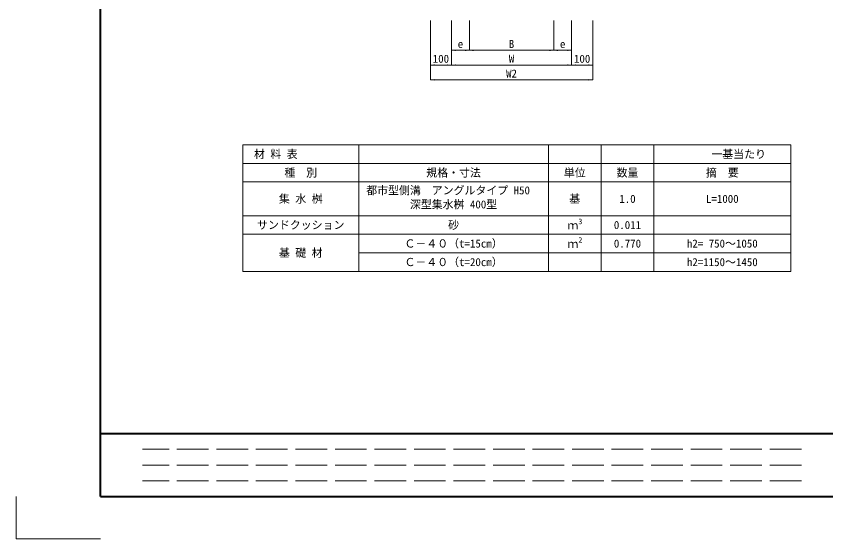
# Model space of a CAD drawing. Units: millimetres at full size. Extents: x 87398 to 114821, y -118528 to -105583.
# Drawn here: x 97332 to 101173, y -118528 to -116050 of the extents above; entities that cross this region are included whole.
import ezdxf
from ezdxf.enums import TextEntityAlignment as Align

# ---------------------------------------------------------------- set-up
doc = ezdxf.new("R2010")
doc.units = ezdxf.units.MM
doc.header["$LTSCALE"] = 25
doc.linetypes.add('DASHED', pattern=[7.5, 6, -1.5])
for name, color, linetype, lineweight in [('Defpoints_2', 8, 'Continuous', 0), ('図枠', 7, 'Continuous', 5), ('寸法・材料表', 7, 'Continuous', 13), ('寸法線', 7, 'Continuous', 13)]:
    doc.layers.add(name, color=color, linetype=linetype, lineweight=lineweight)
doc.styles.add('ＭＳ ゴシック', font='')
doc.styles.get('ＭＳ ゴシック').set_extended_font_data('MS Gothic')

# ---------------------------------------------------------------- blocks, each defined once
blk = doc.blocks.new('filled_arrow')
at = {"color": 0, "linetype": 'Continuous', "lineweight": -2}
blk.add_solid([(7.5, 1.25), (0, 0), (7.5, -1.25)], dxfattribs=at)

msp = doc.modelspace()

# ---------------------------------------------------------------- linework, layer by layer
at = {"layer": 'Defpoints_2'}
for p, q in [((98406.7, -116659.88), (101006.7, -116659.88)), ((98406.7, -116659.88), (98406.7, -116747.88)), ((98956.7, -116659.88), (98956.7, -116747.88)), ((99856.7, -116659.88), (99856.7, -116747.88)), ((100106.7, -116659.88), (100106.7, -116747.88)), ((100356.7, -116659.88), (100356.7, -116747.88)), ((101006.7, -116659.88), (101006.7, -116747.88)), ((99856.7, -117171.88), (100356.7, -117171.88))]:
    msp.add_line(p, q, dxfattribs=at)
at = {"layer": 'Defpoints_2', "color": 1, "lineweight": 13}
for p, q in [((97331.7, -118328.12), (97331.7, -118528.12)), ((97331.7, -118528.12), (97731.7, -118528.12))]:
    msp.add_line(p, q, dxfattribs=at)
at = {"layer": '図枠', "lineweight": 40}
for p, q in [((97731.7, -118328.12), (97731.7, -112788.12)), ((97731.7, -118028.12), (105531.7, -118028.12)), ((97731.7, -118328.12), (105531.7, -118328.12))]:
    msp.add_line(p, q, dxfattribs=at)
at = {"layer": '図枠', "linetype": 'DASHED', "lineweight": 9}
for p, q in [((101056.7, -118103.12), (97931.7, -118103.12)), ((101056.7, -118178.12), (97931.7, -118178.12)), ((101056.7, -118253.12), (97931.7, -118253.12))]:
    msp.add_line(p, q, dxfattribs=at)
at = {"layer": '寸法・材料表'}
for p, q in [((98406.7, -116747.88), (101006.7, -116747.88)), ((98406.7, -116747.88), (98406.7, -117259.88)), ((98956.7, -116747.88), (98956.7, -117259.88)), ((99856.7, -116747.88), (99856.7, -117259.88)), ((100106.7, -116747.88), (100106.7, -117259.88)), ((100356.7, -116747.88), (100356.7, -117259.88)), ((101006.7, -116747.88), (101006.7, -117259.88)), ((98406.7, -116835.88), (101006.7, -116835.88)), ((98406.7, -116995.88), (101006.7, -116995.88)), ((98406.7, -117083.88), (101006.7, -117083.88)), ((98956.7, -117171.88), (99856.7, -117171.88)), ((100356.7, -117171.88), (101006.7, -117171.88)), ((98406.7, -117259.88), (101006.7, -117259.88))]:
    msp.add_line(p, q, dxfattribs=at)
at = {"layer": '寸法線'}
for p, q in [((99296.7, -116069.63), (99296.7, -116281.42)), ((99296.7, -116069.63), (99296.7, -116351.42)), ((99396.7, -116069.63), (99396.7, -116211.42)), ((99396.7, -116069.63), (99396.7, -116281.42)), ((99396.7, -116069.63), (99396.7, -116281.42)), ((99481.7, -116069.63), (99481.7, -116211.42)), ((99481.7, -116069.63), (99481.7, -116211.42)), ((99881.7, -116069.63), (99881.7, -116211.42)), ((99881.7, -116069.63), (99881.7, -116211.42)), ((99966.7, -116069.63), (99966.7, -116211.42)), ((99966.7, -116069.63), (99966.7, -116281.42)), ((99966.7, -116069.63), (99966.7, -116281.42)), ((100066.7, -116069.63), (100066.7, -116281.42)), ((100066.7, -116069.63), (100066.7, -116351.42)), ((99396.7, -116211.42), (99481.7, -116211.42)), ((99481.7, -116211.42), (99881.7, -116211.42)), ((99881.7, -116211.42), (99966.7, -116211.42)), ((99396.7, -116281.42), (99296.7, -116281.42)), ((99396.7, -116281.42), (99966.7, -116281.42)), ((99966.7, -116281.42), (100066.7, -116281.42)), ((99296.7, -116351.42), (100066.7, -116351.42))]:
    msp.add_line(p, q, dxfattribs=at)

# ---------------------------------------------------------------- block references
at = {"layer": '寸法線', "xscale": 2.67, "yscale": 2.67}
for p in [(99396.7, -116211.42), (99481.7, -116211.42), (99881.7, -116211.42), (99296.7, -116281.42), (99396.7, -116281.42), (99966.7, -116281.42), (99296.7, -116351.42)]:
    msp.add_blockref('filled_arrow', p, dxfattribs=at)
at = {"layer": '寸法線', "xscale": 2.67, "yscale": 2.67, "rotation": 180}
for p in [(99481.7, -116211.42), (99881.7, -116211.42), (99966.7, -116211.42), (99396.7, -116281.42), (99966.7, -116281.42), (100066.7, -116281.42), (100066.7, -116351.42)]:
    msp.add_blockref('filled_arrow', p, dxfattribs=at)

# ---------------------------------------------------------------- texts
at = {"layer": '寸法・材料表', "style": 'ＭＳ ゴシック'}
msp.add_text('\u3000材 料 表', height=37.98, dxfattribs=at).set_placement((98407.9, -116703.88), align=Align.MIDDLE_LEFT)
for s, p in [('\u3000\u3000\u3000一基当たり', (100681.7, -116703.88)), ('種\u3000別', (98681.7, -116791.88)), ('規格・寸法', (99406.7, -116791.88)), ('単位', (99981.7, -116791.88)), ('数量', (100231.7, -116791.88)), ('摘\u3000要', (100681.7, -116791.88)), ('集 水 桝', (98681.7, -116915.88)), ('基', (99981.7, -116915.88)), ('1.0', (100231.7, -116915.88)), ('L=1000', (100681.7, -116915.88)), ('サンドクッション', (98681.7, -117039.88)), ('砂', (99406.7, -117039.88)), ('0.011', (100231.7, -117039.88)), ('Ｃ－４０（t=15cm）', (99406.7, -117127.88)), ('0.770', (100231.7, -117127.88)), ('h2= 750～1050', (100681.7, -117127.88)), ('基 礎 材', (98681.7, -117171.88)), ('Ｃ－４０（t=20cm）', (99406.7, -117215.88)), ('h2=1150～1450', (100681.7, -117215.88))]:
    msp.add_text(s, height=37.98, dxfattribs=at).set_placement(p, align=Align.MIDDLE_CENTER)
for s, p in [('都市型側溝\u3000アングルタイプ H50\u3000', (98992.3, -116856.65)), ('深型集水桝 400型', (99199.5, -116923.31))]:
    msp.add_text(s, height=37.98, dxfattribs=at).set_placement(p, align=Align.TOP_LEFT)
for s, height, p in [('ｍ', 37.98, (99946.73, -117072.01)), ('3', 26.58, (99998.53, -117044.01)), ('2', 26.58, (99998.53, -117132.01)), ('ｍ', 37.98, (99946.73, -117160.01))]:
    msp.add_text(s, height=height, dxfattribs=at).set_placement(p, align=Align.BOTTOM_LEFT)
at = {"layer": '寸法線', "style": 'ＭＳ ゴシック'}
for s, p in [('e', (99439.2, -116181.42)), ('B', (99681.7, -116181.42)), ('e', (99924.2, -116181.42)), ('100', (99346.7, -116251.42)), ('W', (99681.7, -116251.42)), ('100', (100016.7, -116251.42)), ('W2', (99681.7, -116321.42))]:
    msp.add_text(s, height=37.98, dxfattribs=at).set_placement(p, align=Align.MIDDLE_CENTER)

doc.saveas('drawing.dxf')
